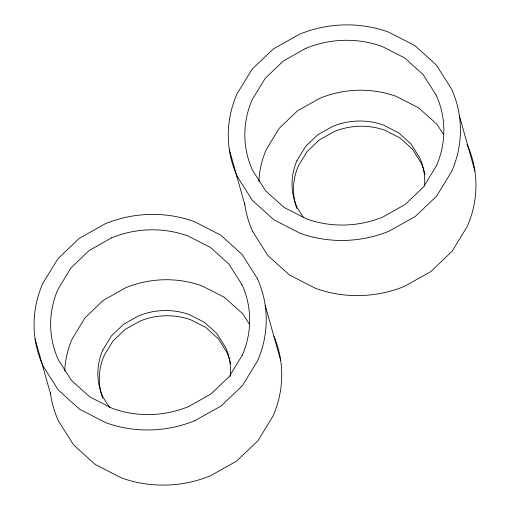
<?xml version="1.0" encoding="UTF-8"?>
<svg xmlns="http://www.w3.org/2000/svg" width="510" height="510" viewBox="0 0 510 510"><rect width="100%" height="100%" fill="white"/><g stroke="black" fill="none" stroke-linecap="round" stroke-linejoin="round"><path stroke-width="0.76" d="M242.282 355.151L229.404 376.367L211.127 393.886L188.7 406.521M436.477 165.642L423.606 186.851L405.329 204.376L382.895 217.011A102.739 97.659 -15.7 0 1 306.74 218.969L284.172 207.506L265.71 190.931L252.609 170.391A94.133 89.473 -15.7 0 1 252.208 99.705L265.098 78.502L283.369 60.977L305.802 48.342M102.841 349.981L111.467 335.861L123.681 324.213L138.663 315.824A68.493 65.108 -15.7 0 1 189.433 314.657L204.459 322.333L216.731 333.419L225.42 347.138A62.749 59.645 -15.7 0 1 230.252 376.348M297.037 160.471L305.662 146.351L317.883 134.697L332.858 126.314A68.493 65.108 -15.7 0 1 383.635 125.141L398.654 132.823L410.926 143.903L419.622 157.622A62.749 59.645 -15.7 0 1 424.518 186.073M111.607 237.851L89.173 250.487L70.896 268.011L58.025 289.221A94.133 89.473 -15.7 0 0 58.42 359.901L71.515 380.447L89.97 397.016L112.538 408.491A102.739 97.659 -15.7 0 0 188.7 406.534M194.82 420.699L221.034 406.03L242.416 385.643L257.512 360.933A109.816 104.384 -15.7 0 0 257.301 278.473M436.095 94.962L422.988 74.422L404.526 57.847L381.964 46.372A102.739 97.659 -15.7 0 0 305.796 48.335M443.368 134.289L437.025 124.351L418.563 107.776L396.002 96.307A102.739 97.659 -15.7 0 0 319.834 98.264L297.406 110.912L279.129 128.431L266.258 149.647A94.133 89.473 -15.7 0 0 258.927 181.656M241.893 284.472L228.792 263.931L210.33 247.356L187.769 235.888A102.739 97.659 -15.7 0 0 111.601 237.845M249.167 323.799L242.83 313.86L224.368 297.292L201.801 285.817A102.739 97.659 -15.7 0 0 125.638 287.774L103.211 300.422L84.934 317.94L72.057 339.156A94.133 89.473 -15.7 0 0 64.732 371.165M303.361 217.394L297.151 207.595A62.749 59.645 -15.7 0 1 297.03 160.465M237.188 176.403L252.399 200.404L273.883 219.797L300.16 233.255A119.869 113.934 -15.7 0 0 389.022 231.202L415.229 216.514L436.611 196.133L451.707 171.417A109.816 104.384 -15.7 0 0 451.497 88.957L436.299 64.948L414.821 45.556L388.537 32.098A119.869 113.934 -15.7 0 0 299.676 34.151L273.468 48.839L252.087 69.226L236.991 93.936A109.816 104.384 -15.7 0 0 237.201 176.396M252.686 231.534L267.897 255.542L289.38 274.935L315.658 288.386A119.869 113.934 -15.7 0 0 404.519 286.339L430.727 271.651L452.109 251.264L467.205 226.555A109.816 104.384 -15.7 0 0 466.994 144.094M257.314 278.466L242.103 254.458L220.62 235.065L194.342 221.614A119.869 113.934 -15.7 0 0 105.481 223.66L79.273 238.348L57.891 258.736L42.795 283.445A109.816 104.384 -15.7 0 0 43.006 365.906L58.204 389.92L79.681 409.313L105.965 422.764A119.869 113.934 -15.7 0 0 194.826 420.712M109.573 407.554L102.95 397.105A62.749 59.645 -15.7 0 1 102.835 349.981M459.421 115.942L474.918 171.073M229.277 149.411L244.774 204.548M265.226 305.452L280.723 360.589M35.082 338.927L50.579 394.058M241.887 284.478A94.133 89.473 -15.7 0 1 242.295 355.158M50.369 392.528A109.816 104.384 -15.7 0 0 58.503 421.043L73.701 445.051L95.179 464.444L121.463 477.902A119.869 113.934 -15.7 0 0 210.324 475.849L236.532 461.161L257.913 440.774L273.009 416.064A109.816 104.384 -15.7 0 0 274.042 336.453M102.689 398.055A62.749 59.645 -15.7 0 1 104.295 355.183L112.927 341.062L125.148 329.415L140.129 321.032A68.493 65.108 -15.7 0 1 190.899 319.859L205.919 327.541L218.191 338.621L226.886 352.34A62.749 59.645 -15.7 0 1 230.73 364M252.699 231.527A109.816 104.384 -15.7 0 1 244.57 203.012M296.89 208.545A62.749 59.645 -15.7 0 1 298.49 165.667L307.128 151.553L319.343 139.906L334.324 131.516A68.493 65.108 -15.7 0 1 385.095 130.343L400.114 138.025L412.392 149.111L421.081 162.83A62.749 59.645 -15.7 0 1 424.926 174.49M436.082 94.968A94.133 89.473 -15.7 0 1 436.49 165.648"/></g></svg>
